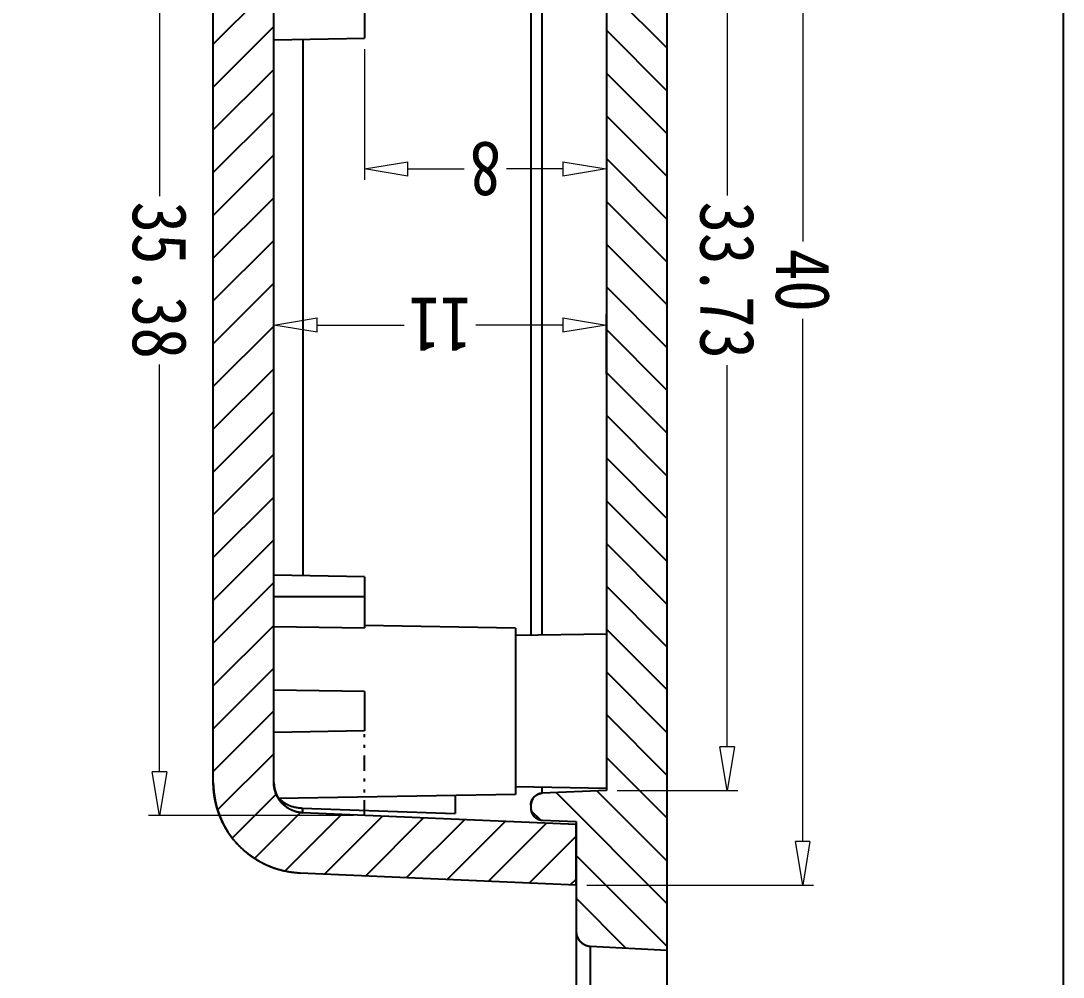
# Model space of a CAD drawing. Header units: millimetres. Extents: x 1786 to 3123, y -2632 to -1928.
# Drawn here: x 3088.73 to 3123.2, y -2601.07 to -2569.46 of the extents above; entities that cross this region are included whole.
import ezdxf

# ---------------------------------------------------------------- set-up
doc = ezdxf.new("R2010")
doc.units = ezdxf.units.MM
doc.linetypes.add('DIVIDE', pattern=[31.75, 12.7, -6.35, 0, -6.35, 0, -6.35])
doc.layers.add('dim', color=3, linetype='Continuous', lineweight=9)
doc.styles.add('FFS', font='SIMFANG.TTF', dxfattribs={"width": 0.85})
doc.dimstyles.new('YanXiu', dxfattribs={"dimtxt": 2.5, "dimasz": 2.2, "dimexe": 1, "dimexo": 0.6, "dimgap": 0.66, "dimtad": 0, "dimzin": 9, "dimdsep": 46, "dimtxsty": 'FFS', "dimblk": 'CLOSEDBLANK', "dimcen": 0, "dimclrd": 256, "dimclre": 131, "dimclrt": 42, "dimazin": 0, "dimtfac": 1, "dimtofl": 0, "dimtmove": 0, "dimatfit": 3, "dimldrblk": 'CLOSEDBLANK', "dimfxl": 1, "dimlwd": 5, "dimlwe": 5, "dimarcsym": 0})

# ---------------------------------------------------------------- blocks, each defined once
blk = doc.blocks.new('_ClosedBlank')
at = {"color": 0, "linetype": 'ByBlock', "lineweight": -2}
for p, q in [((-1, 0.167), (0, 0)), ((-1, 0.167), (-1, -0.167)), ((0, 0), (-1, -0.167))]:
    blk.add_line(p, q, dxfattribs=at)
blk = doc.blocks.new('*D192')
at = {"layer": 'Defpoints', "color": 0}
for p in [(2732.109, -2385.749), (2728.115, -2419.479), (2732.109, -2419.479)]:
    blk.add_point(p, dxfattribs=at)
at = {"layer": 'dim', "color": 131, "lineweight": 5}
for p, q in [((2731.749, -2385.749), (2727.756, -2385.749)), ((2731.749, -2419.479), (2727.756, -2419.479))]:
    blk.add_line(p, q, dxfattribs=at)
at = {"layer": 'dim', "lineweight": 5}
for p, q in [((2728.115, -2387.189), (2728.115, -2399.806)), ((2728.115, -2418.039), (2728.115, -2405.422))]:
    blk.add_line(p, q, dxfattribs=at)
at = {"layer": 'dim', "lineweight": 5, "xscale": 1.44, "yscale": 1.44, "zscale": 1.44}
for p, rotation in [((2728.115, -2385.749), 90), ((2728.115, -2419.479), 270)]:
    blk.add_blockref('_ClosedBlank', p, dxfattribs=dict(at, rotation=rotation))
at = {"layer": 'dim', "color": 42, "insert": (2728.115, -2402.614), "char_height": 1.8, "attachment_point": 5, "rotation": 90, "style": 'FFS'}
blk.add_mtext('33.73', dxfattribs=at)
blk = doc.blocks.new('*D193')
at = {"layer": 'Defpoints', "color": 0}
for p in [(2733.109, -2382.614), (2725.615, -2422.614), (2733.109, -2422.614)]:
    blk.add_point(p, dxfattribs=at)
at = {"layer": 'dim', "color": 131, "lineweight": 5}
for p, q in [((2732.749, -2382.614), (2725.256, -2382.614)), ((2732.749, -2422.614), (2725.256, -2422.614))]:
    blk.add_line(p, q, dxfattribs=at)
at = {"layer": 'dim', "lineweight": 5}
for p, q in [((2725.615, -2384.054), (2725.615, -2401.336)), ((2725.615, -2421.174), (2725.615, -2403.892))]:
    blk.add_line(p, q, dxfattribs=at)
at = {"layer": 'dim', "lineweight": 5, "xscale": 1.44, "yscale": 1.44, "zscale": 1.44}
for p, rotation in [((2725.615, -2382.614), 90), ((2725.615, -2422.614), 270)]:
    blk.add_blockref('_ClosedBlank', p, dxfattribs=dict(at, rotation=rotation))
at = {"layer": 'dim', "color": 42, "insert": (2725.615, -2402.614), "char_height": 1.8, "attachment_point": 5, "rotation": 90, "style": 'FFS'}
blk.add_mtext('40', dxfattribs=at)
blk = doc.blocks.new('*D194')
at = {"layer": 'Defpoints', "color": 0}
for p in [(2732.109, -2406.293), (2732.109, -2409.049, 0), (2740.109, -2410.614, 0)]:
    blk.add_point(p, dxfattribs=at)
at = {"layer": 'dim', "color": 131, "lineweight": 5}
for p, q in [((2732.109, -2408.689), (2732.109, -2405.933)), ((2740.109, -2410.254), (2740.109, -2405.933))]:
    blk.add_line(p, q, dxfattribs=at)
at = {"layer": 'dim', "lineweight": 5}
for p, q in [((2733.549, -2406.293), (2735.41, -2406.293)), ((2738.669, -2406.293), (2736.808, -2406.293))]:
    blk.add_line(p, q, dxfattribs=at)
at = {"layer": 'dim', "lineweight": 5, "xscale": 1.44, "yscale": 1.44, "zscale": 1.44, "rotation": 180}
blk.add_blockref('_ClosedBlank', (2732.109, -2406.293), dxfattribs=at)
at = {"layer": 'dim', "lineweight": 5, "xscale": 1.44, "yscale": 1.44, "zscale": 1.44}
blk.add_blockref('_ClosedBlank', (2740.109, -2406.293), dxfattribs=at)
at = {"layer": 'dim', "color": 42, "insert": (2736.109, -2406.293), "char_height": 1.8, "attachment_point": 5, "style": 'FFS'}
blk.add_mtext('8', dxfattribs=at)
blk = doc.blocks.new('*D195')
at = {"layer": 'Defpoints', "color": 0}
for p in [(2732.109, -2399.149, 0), (2743.109, -2400.316, 0), (2732.109, -2401.135)]:
    blk.add_point(p, dxfattribs=at)
at = {"layer": 'dim', "color": 131, "lineweight": 5}
for p, q in [((2732.109, -2399.509), (2732.109, -2401.495)), ((2743.109, -2400.676), (2743.109, -2401.495))]:
    blk.add_line(p, q, dxfattribs=at)
at = {"layer": 'dim', "lineweight": 5}
for p, q in [((2733.549, -2401.135), (2736.422, -2401.135)), ((2741.669, -2401.135), (2738.796, -2401.135))]:
    blk.add_line(p, q, dxfattribs=at)
at = {"layer": 'dim', "lineweight": 5, "xscale": 1.44, "yscale": 1.44, "zscale": 1.44, "rotation": 180}
blk.add_blockref('_ClosedBlank', (2732.109, -2401.135), dxfattribs=at)
at = {"layer": 'dim', "lineweight": 5, "xscale": 1.44, "yscale": 1.44, "zscale": 1.44}
blk.add_blockref('_ClosedBlank', (2743.109, -2401.135), dxfattribs=at)
at = {"layer": 'dim', "color": 42, "insert": (2737.609, -2401.135), "char_height": 1.8, "attachment_point": 5, "style": 'FFS'}
blk.add_mtext('11', dxfattribs=at)
blk = doc.blocks.new('*D203')
at = {"layer": 'Defpoints', "color": 0}
for p in [(2740.109, -2384.921, 0), (2746.888, -2384.921), (2740.109, -2420.306, 0)]:
    blk.add_point(p, dxfattribs=at)
at = {"layer": 'dim', "color": 131, "lineweight": 5}
for p, q in [((2740.469, -2384.921), (2747.248, -2384.921)), ((2740.469, -2420.306), (2747.248, -2420.306))]:
    blk.add_line(p, q, dxfattribs=at)
at = {"layer": 'dim', "lineweight": 5}
for p, q in [((2746.888, -2386.361), (2746.888, -2399.831)), ((2746.888, -2418.866), (2746.888, -2405.397))]:
    blk.add_line(p, q, dxfattribs=at)
at = {"layer": 'dim', "lineweight": 5, "xscale": 1.44, "yscale": 1.44, "zscale": 1.44}
for p, rotation in [((2746.888, -2384.921), 90), ((2746.888, -2420.306), 270)]:
    blk.add_blockref('_ClosedBlank', p, dxfattribs=dict(at, rotation=rotation))
at = {"layer": 'dim', "color": 42, "insert": (2746.888, -2402.614), "char_height": 1.8, "attachment_point": 5, "rotation": 90, "style": 'FFS'}
blk.add_mtext('35.38', dxfattribs=at)
blk = doc.blocks.new('*u246')
at = {"linetype": 'Continuous'}
h = blk.add_hatch(dxfattribs=at)
h.set_pattern_fill('DEFAULT__2', color=40, angle=135, style=0, pattern_type=0)
h.set_pattern_definition([(135, (507.9545, -448.0673), (-0.7071068, -0.7071068), [])])
edge = h.paths.add_edge_path()
edge.add_line((-85.442, 60.028), (-85.442, 61.428))
edge.add_spline(control_points=[(-85.442, 60.028), (-85.442, 59.766), (-85.626, 59.58), (-85.888, 59.578)], knot_values=[0, 0, 0, 0, 1, 1, 1, 1], weights=[1, 0.80679, 0.80679, 1], degree=3, periodic=0)
edge.add_line((-85.888, 59.578), (-87.937, 59.56))
edge.add_spline(control_points=[(-88.442, 60.06), (-88.442, 59.765), (-88.232, 59.558), (-87.937, 59.56)], knot_values=[0, 0, 0, 0, 1, 1, 1, 1], weights=[1, 0.802676, 0.802676, 1], degree=3, periodic=0)
edge.add_line((-88.442, 60.06), (-88.442, 62.06))
edge.add_line((-85.915, 61.928), (-88.442, 62.06))
edge.add_spline(control_points=[(-85.442, 61.428), (-85.442, 61.709), (-85.635, 61.913), (-85.915, 61.928)], knot_values=[0, 0, 0, 0, 1, 1, 1, 1], weights=[1, 0.816916, 0.816916, 1], degree=3, periodic=0)
edge = h.paths.add_edge_path()
edge.add_line((-85.442, 66.192), (-85.442, 69.812))
edge.add_spline(control_points=[(-85.442, 66.192), (-85.442, 65.911), (-85.635, 65.707), (-85.915, 65.693)], knot_values=[0, 0, 0, 0, 1, 1, 1, 1], weights=[1, 0.816916, 0.816916, 1], degree=3, periodic=0)
edge.add_line((-85.915, 65.693), (-88.442, 65.56))
edge.add_line((-88.442, 65.56), (-88.442, 109.86))
edge.add_line((-85.915, 109.728), (-88.442, 109.86))
edge.add_spline(control_points=[(-85.442, 109.228), (-85.442, 109.509), (-85.635, 109.713), (-85.915, 109.728)], knot_values=[0, 0, 0, 0, 1, 1, 1, 1], weights=[1, 0.816916, 0.816916, 1], degree=3, periodic=0)
edge.add_line((-85.442, 105.608), (-85.442, 109.228))
edge.add_line((-84.324, 105.559), (-85.442, 105.608))
edge.add_spline(control_points=[(-83.942, 105.16), (-83.942, 105.386), (-84.098, 105.55), (-84.324, 105.559)], knot_values=[0, 0, 0, 0, 1, 1, 1, 1], weights=[1, 0.814909, 0.814909, 1], degree=3, periodic=0)
edge.add_line((-83.942, 105.067), (-83.942, 105.16))
edge.add_spline(control_points=[(-83.942, 105.067), (-83.942, 104.841), (-84.098, 104.678), (-84.324, 104.668)], knot_values=[0, 0, 0, 0, 1, 1, 1, 1], weights=[1, 0.814909, 0.814909, 1], degree=3, periodic=0)
edge.add_line((-86.442, 104.575), (-84.324, 104.668))
edge.add_line((-86.442, 70.845), (-86.442, 104.575))
edge.add_line((-86.442, 70.845), (-84.324, 70.753))
edge.add_spline(control_points=[(-83.942, 70.353), (-83.942, 70.579), (-84.098, 70.743), (-84.324, 70.753)], knot_values=[0, 0, 0, 0, 1, 1, 1, 1], weights=[1, 0.814909, 0.814909, 1], degree=3, periodic=0)
edge.add_line((-83.942, 70.261), (-83.942, 70.353))
edge.add_spline(control_points=[(-83.942, 70.261), (-83.942, 70.034), (-84.098, 69.871), (-84.324, 69.861)], knot_values=[0, 0, 0, 0, 1, 1, 1, 1], weights=[1, 0.814909, 0.814909, 1], degree=3, periodic=0)
edge.add_line((-84.324, 69.861), (-85.442, 69.812))
edge = h.paths.add_edge_path()
edge.add_line((-85.442, 113.992), (-85.442, 115.392))
edge.add_spline(control_points=[(-85.442, 113.992), (-85.442, 113.711), (-85.635, 113.507), (-85.915, 113.493)], knot_values=[0, 0, 0, 0, 1, 1, 1, 1], weights=[1, 0.816916, 0.816916, 1], degree=3, periodic=0)
edge.add_line((-85.915, 113.493), (-88.442, 113.36))
edge.add_line((-88.442, 113.36), (-88.442, 115.36))
edge.add_spline(control_points=[(-88.442, 115.36), (-88.442, 115.655), (-88.232, 115.863), (-87.937, 115.86)], knot_values=[0, 0, 0, 0, 1, 1, 1, 1], weights=[1, 0.802676, 0.802676, 1], degree=3, periodic=0)
edge.add_line((-85.888, 115.842), (-87.937, 115.86))
edge.add_spline(control_points=[(-85.442, 115.392), (-85.442, 115.654), (-85.626, 115.84), (-85.888, 115.842)], knot_values=[0, 0, 0, 0, 1, 1, 1, 1], weights=[1, 0.80679, 0.80679, 1], degree=3, periodic=0)
h = blk.add_hatch(dxfattribs=at)
h.set_pattern_fill('DEFAULT__1', color=40, angle=225, style=0, pattern_type=0)
h.set_pattern_definition([(225, (507.9545, -448.0673), (0.7071068, -0.7071068), [])])
edge = h.paths.add_edge_path()
edge.add_line((-85.442, 69.712), (-85.442, 67.71))
edge.add_line((-85.442, 69.712), (-76.398, 70.107))
edge.add_spline(control_points=[(-76.398, 70.107), (-75.833, 70.132), (-75.442, 70.54), (-75.442, 71.106)], knot_values=[0, 0, 0, 0, 1, 1, 1, 1], weights=[1, 0.814909, 0.814909, 1], degree=3, periodic=0)
edge.add_line((-75.442, 104.314), (-75.442, 71.106))
edge.add_spline(control_points=[(-76.398, 105.313), (-75.833, 105.289), (-75.442, 104.88), (-75.442, 104.314)], knot_values=[0, 0, 0, 0, 1, 1, 1, 1], weights=[1, 0.814909, 0.814909, 1], degree=3, periodic=0)
edge.add_line((-85.442, 105.708), (-76.398, 105.313))
edge.add_line((-85.442, 107.71), (-85.442, 105.708))
edge.add_line((-85.442, 107.71), (-76.311, 107.312))
edge.add_spline(control_points=[(-76.311, 107.312), (-74.615, 107.237), (-73.442, 106.012), (-73.442, 104.314)], knot_values=[0, 0, 0, 0, 1, 1, 1, 1], weights=[1, 0.814909, 0.814909, 1], degree=3, periodic=0)
edge.add_line((-73.442, 104.314), (-73.442, 71.106))
edge.add_spline(control_points=[(-76.311, 68.109), (-74.615, 68.183), (-73.442, 69.409), (-73.442, 71.106)], knot_values=[0, 0, 0, 0, 1, 1, 1, 1], weights=[1, 0.814909, 0.814909, 1], degree=3, periodic=0)
edge.add_line((-85.442, 67.71), (-76.311, 68.109))
at = {"color": 7, "linetype": 'Continuous'}
for p, q in [((-88.442, 60.06, 0), (-88.442, 115.36, 0)), ((-85.442, 105.608, 0), (-85.442, 115.392, 0)), ((-85.915, 113.493, 0), (-85.915, 109.728, 0)), ((-85.915, 109.728, 0), (-88.442, 109.86, 0)), ((-85.915, 109.728, 0), (-88.442, 109.86, 0)), ((-88.442, 65.56, 0), (-88.442, 109.86, 0)), ((-85.442, 105.608, 0), (-85.442, 109.228, 0)), ((-85.442, 107.71, 0), (-76.311, 107.312, 0)), ((-85.442, 107.71, 0), (-76.311, 107.312, 0)), ((-85.442, 107.71, 0), (-85.442, 105.708, 0)), ((-85.442, 105.708, 0), (-76.398, 105.313, 0)), ((-85.442, 105.708, 0), (-76.398, 105.313, 0)), ((-84.324, 105.559, 0), (-85.442, 105.608, 0)), ((-84.324, 105.559, 0), (-85.442, 105.608, 0)), ((-83.942, 105.067, 0), (-83.942, 105.16, 0)), ((-83.942, 105.067, 0), (-83.942, 105.16, 0)), ((-81.442, 104.745, 0), (-81.442, 105.337, 0)), ((-83.442, 104.71, 0), (-75.595, 104.847, 0)), ((-86.442, 104.575, 0), (-84.324, 104.668, 0)), ((-86.442, 104.575, 0), (-84.324, 104.668, 0)), ((-86.442, 70.845, 0), (-86.442, 104.575, 0)), ((-86.442, 70.845, 0), (-86.442, 104.575, 0)), ((-86.442, 104.513, 0), (-83.442, 104.46, 0)), ((-84.324, 104.668, 0), (-84.324, 104.476, 0)), ((-83.442, 99.21, 0), (-83.442, 104.71, 0)), ((-75.442, 104.314, 0), (-75.442, 71.106, 0)), ((-75.442, 104.314, 0), (-75.442, 71.106, 0)), ((-73.442, 104.314, 0), (-73.442, 71.106, 0)), ((-73.442, 104.314, 0), (-73.442, 71.106, 0)), ((-78.442, 102.61, 0), (-75.442, 102.663, 0)), ((-78.442, 101.31, 0), (-78.442, 102.61, 0)), ((-78.442, 101.31, 0), (-75.442, 101.258, 0)), ((-86.442, 99.408, 0), (-83.442, 99.46, 0)), ((-84.324, 99.445, 0), (-84.324, 70.753, 0)), ((-83.942, 70.261, 0), (-83.942, 99.451, 0)), ((-83.442, 99.21, 0), (-78.442, 99.123, 0)), ((-75.442, 99.157, 0), (-78.442, 99.198, 0)), ((-78.442, 97.512, 0), (-78.442, 99.198, 0)), ((-75.442, 98.163, 0), (-78.442, 98.163, 0)), ((-78.442, 97.513, 0), (-75.442, 97.46, 0)), ((-76.398, 79.746, 0), (-76.398, 97.477, 0)), ((-75.442, 79.763, 0), (-78.442, 79.71, 0)), ((-78.442, 75.71, 0), (-78.442, 79.71, 0))]:
    blk.add_line(p, q, dxfattribs=at)
at = {"color": 2, "linetype": 'DIVIDE', "ltscale": 0.04}
blk.add_line((-78.442, 105.403, 0), (-78.442, 102.61, 0), dxfattribs=at)
at = {"color": 7, "linetype": 'Continuous'}
for centre, radius, start, end in [((-85.942, 109.228, 0), 0.5, 0, 87), ((-76.442, 104.314, 0), 3, 0, 87.5), ((-84.342, 105.16, 0), 0.4, 0, 87.5), ((-76.442, 104.314, 0), 1, 0, 87.5), ((-84.342, 105.067, 0), 0.4, 272.5, 0), ((-76.2, 104.328, 0), 0.771, 42.3166, 47.1486)]:
    blk.add_arc(centre, radius, start, end, dxfattribs=at)
blk.add_ellipse((-104.087, 105.021, 0), major_axis=(-85.935, 2.692), ratio=0.012354, start_param=-1.898647, end_param=-1.837072, dxfattribs=at)
for points, start_tangent, end_tangent in [([(-85.442, 109.228, 0), (-85.442, 109.234, 0), (-85.442, 109.239, 0), (-85.442, 109.245, 0), (-85.442, 109.25, 0), (-85.442, 109.256, 0), (-85.443, 109.261, 0), (-85.443, 109.267, 0), (-85.444, 109.272, 0), (-85.444, 109.278, 0), (-85.445, 109.283, 0), (-85.445, 109.289, 0), (-85.446, 109.294, 0), (-85.447, 109.3, 0), (-85.448, 109.306, 0), (-85.449, 109.311, 0), (-85.449, 109.317, 0), (-85.451, 109.323, 0), (-85.452, 109.328, 0), (-85.453, 109.334, 0), (-85.454, 109.339, 0), (-85.455, 109.345, 0), (-85.457, 109.351, 0), (-85.458, 109.356, 0), (-85.46, 109.362, 0), (-85.461, 109.368, 0), (-85.463, 109.373, 0), (-85.465, 109.379, 0), (-85.467, 109.385, 0), (-85.469, 109.39, 0), (-85.47, 109.396, 0), (-85.473, 109.402, 0), (-85.475, 109.407, 0), (-85.477, 109.413, 0), (-85.479, 109.418, 0), (-85.481, 109.424, 0), (-85.484, 109.429, 0), (-85.486, 109.435, 0), (-85.489, 109.44, 0), (-85.491, 109.446, 0), (-85.494, 109.451, 0), (-85.497, 109.457, 0), (-85.5, 109.462, 0), (-85.503, 109.468, 0), (-85.506, 109.473, 0), (-85.509, 109.478, 0), (-85.512, 109.484, 0), (-85.515, 109.489, 0), (-85.518, 109.494, 0), (-85.521, 109.499, 0), (-85.525, 109.505, 0), (-85.528, 109.51, 0), (-85.532, 109.515, 0), (-85.535, 109.52, 0), (-85.539, 109.525, 0), (-85.543, 109.53, 0), (-85.546, 109.535, 0), (-85.55, 109.54, 0), (-85.554, 109.545, 0), (-85.558, 109.549, 0), (-85.562, 109.554, 0), (-85.566, 109.559, 0), (-85.57, 109.564, 0), (-85.575, 109.568, 0), (-85.579, 109.573, 0), (-85.583, 109.577, 0), (-85.588, 109.582, 0), (-85.592, 109.586, 0), (-85.597, 109.59, 0), (-85.601, 109.595, 0), (-85.606, 109.599, 0), (-85.61, 109.603, 0), (-85.615, 109.607, 0), (-85.62, 109.611, 0), (-85.624, 109.615, 0), (-85.629, 109.619, 0), (-85.634, 109.623, 0), (-85.639, 109.627, 0), (-85.644, 109.63, 0), (-85.649, 109.634, 0), (-85.654, 109.638, 0), (-85.659, 109.641, 0), (-85.664, 109.644, 0), (-85.669, 109.648, 0), (-85.675, 109.651, 0), (-85.68, 109.654, 0), (-85.685, 109.658, 0), (-85.69, 109.661, 0), (-85.696, 109.664, 0), (-85.701, 109.667, 0), (-85.706, 109.67, 0), (-85.712, 109.672, 0), (-85.717, 109.675, 0), (-85.722, 109.678, 0), (-85.728, 109.68, 0), (-85.733, 109.683, 0), (-85.739, 109.685, 0), (-85.744, 109.688, 0), (-85.75, 109.69, 0), (-85.755, 109.692, 0), (-85.761, 109.695, 0), (-85.766, 109.697, 0), (-85.772, 109.699, 0), (-85.777, 109.701, 0), (-85.783, 109.703, 0), (-85.789, 109.704, 0), (-85.794, 109.706, 0), (-85.8, 109.708, 0), (-85.805, 109.71, 0), (-85.811, 109.711, 0), (-85.816, 109.713, 0), (-85.822, 109.714, 0), (-85.828, 109.715, 0), (-85.833, 109.717, 0), (-85.839, 109.718, 0), (-85.844, 109.719, 0), (-85.85, 109.72, 0), (-85.855, 109.721, 0), (-85.861, 109.722, 0), (-85.866, 109.723, 0), (-85.872, 109.724, 0), (-85.877, 109.724, 0), (-85.883, 109.725, 0), (-85.888, 109.726, 0), (-85.894, 109.726, 0), (-85.899, 109.727, 0), (-85.905, 109.727, 0), (-85.91, 109.727, 0), (-85.915, 109.728, 0)], (0, 1), (-0.99863, 0.052336)), ([(-76.311, 107.312, 0), (-76.278, 107.31, 0), (-76.246, 107.308, 0), (-76.213, 107.306, 0), (-76.18, 107.303, 0), (-76.147, 107.3, 0), (-76.114, 107.296, 0), (-76.081, 107.293, 0), (-76.048, 107.288, 0), (-76.015, 107.284, 0), (-75.982, 107.279, 0), (-75.948, 107.274, 0), (-75.915, 107.268, 0), (-75.881, 107.262, 0), (-75.848, 107.255, 0), (-75.814, 107.248, 0), (-75.78, 107.241, 0), (-75.747, 107.233, 0), (-75.713, 107.225, 0), (-75.679, 107.216, 0), (-75.646, 107.207, 0), (-75.612, 107.197, 0), (-75.578, 107.187, 0), (-75.544, 107.177, 0), (-75.511, 107.166, 0), (-75.477, 107.155, 0), (-75.443, 107.143, 0), (-75.41, 107.131, 0), (-75.376, 107.119, 0), (-75.343, 107.106, 0), (-75.31, 107.093, 0), (-75.276, 107.079, 0), (-75.243, 107.065, 0), (-75.21, 107.05, 0), (-75.177, 107.035, 0), (-75.144, 107.019, 0), (-75.111, 107.003, 0), (-75.079, 106.987, 0), (-75.046, 106.97, 0), (-75.014, 106.953, 0), (-74.981, 106.935, 0), (-74.949, 106.917, 0), (-74.917, 106.898, 0), (-74.886, 106.879, 0), (-74.854, 106.86, 0), (-74.823, 106.84, 0), (-74.792, 106.82, 0), (-74.761, 106.799, 0), (-74.73, 106.778, 0), (-74.7, 106.757, 0), (-74.669, 106.735, 0), (-74.639, 106.713, 0), (-74.61, 106.69, 0), (-74.58, 106.667, 0), (-74.551, 106.643, 0), (-74.522, 106.62, 0), (-74.493, 106.595, 0), (-74.465, 106.571, 0), (-74.437, 106.546, 0), (-74.409, 106.521, 0), (-74.381, 106.495, 0), (-74.354, 106.469, 0), (-74.327, 106.443, 0), (-74.301, 106.416, 0), (-74.275, 106.389, 0), (-74.249, 106.362, 0), (-74.223, 106.334, 0), (-74.198, 106.306, 0), (-74.173, 106.278, 0), (-74.149, 106.249, 0), (-74.125, 106.22, 0), (-74.101, 106.191, 0), (-74.078, 106.162, 0), (-74.055, 106.132, 0), (-74.032, 106.102, 0), (-74.01, 106.072, 0), (-73.988, 106.041, 0), (-73.967, 106.01, 0), (-73.946, 105.979, 0), (-73.926, 105.948, 0), (-73.905, 105.917, 0), (-73.886, 105.885, 0), (-73.866, 105.853, 0), (-73.848, 105.821, 0), (-73.829, 105.789, 0), (-73.811, 105.757, 0), (-73.794, 105.724, 0), (-73.776, 105.692, 0), (-73.76, 105.659, 0), (-73.743, 105.626, 0), (-73.728, 105.593, 0), (-73.712, 105.56, 0), (-73.697, 105.526, 0), (-73.683, 105.493, 0), (-73.669, 105.459, 0), (-73.655, 105.426, 0), (-73.642, 105.392, 0), (-73.629, 105.358, 0), (-73.617, 105.324, 0), (-73.605, 105.29, 0), (-73.593, 105.256, 0), (-73.582, 105.222, 0), (-73.572, 105.188, 0), (-73.562, 105.154, 0), (-73.552, 105.12, 0), (-73.543, 105.086, 0), (-73.534, 105.052, 0), (-73.525, 105.018, 0), (-73.517, 104.984, 0), (-73.51, 104.949, 0), (-73.502, 104.915, 0), (-73.496, 104.881, 0), (-73.489, 104.847, 0), (-73.483, 104.813, 0), (-73.478, 104.78, 0), (-73.473, 104.746, 0), (-73.468, 104.712, 0), (-73.464, 104.678, 0), (-73.46, 104.645, 0), (-73.456, 104.611, 0), (-73.453, 104.578, 0), (-73.45, 104.544, 0), (-73.448, 104.511, 0), (-73.446, 104.478, 0), (-73.444, 104.445, 0), (-73.443, 104.412, 0), (-73.442, 104.379, 0), (-73.442, 104.347, 0), (-73.442, 104.314, 0)], (0.999048, -0.043619), (0, -1)), ([(-83.942, 105.16, 0), (-83.942, 105.164, 0), (-83.942, 105.168, 0), (-83.942, 105.173, 0), (-83.942, 105.177, 0), (-83.942, 105.182, 0), (-83.942, 105.186, 0), (-83.943, 105.19, 0), (-83.943, 105.195, 0), (-83.944, 105.199, 0), (-83.944, 105.204, 0), (-83.945, 105.208, 0), (-83.945, 105.213, 0), (-83.946, 105.217, 0), (-83.946, 105.222, 0), (-83.947, 105.226, 0), (-83.948, 105.231, 0), (-83.949, 105.235, 0), (-83.95, 105.24, 0), (-83.951, 105.244, 0), (-83.952, 105.249, 0), (-83.953, 105.254, 0), (-83.954, 105.258, 0), (-83.955, 105.263, 0), (-83.956, 105.267, 0), (-83.958, 105.272, 0), (-83.959, 105.276, 0), (-83.96, 105.281, 0), (-83.962, 105.285, 0), (-83.963, 105.29, 0), (-83.965, 105.294, 0), (-83.967, 105.299, 0), (-83.968, 105.303, 0), (-83.97, 105.308, 0), (-83.972, 105.312, 0), (-83.974, 105.317, 0), (-83.976, 105.321, 0), (-83.978, 105.326, 0), (-83.98, 105.33, 0), (-83.982, 105.335, 0), (-83.984, 105.339, 0), (-83.986, 105.343, 0), (-83.989, 105.348, 0), (-83.991, 105.352, 0), (-83.993, 105.356, 0), (-83.996, 105.361, 0), (-83.998, 105.365, 0), (-84.001, 105.369, 0), (-84.003, 105.373, 0), (-84.006, 105.378, 0), (-84.009, 105.382, 0), (-84.012, 105.386, 0), (-84.015, 105.39, 0), (-84.017, 105.394, 0), (-84.02, 105.398, 0), (-84.023, 105.402, 0), (-84.026, 105.406, 0), (-84.03, 105.41, 0), (-84.033, 105.414, 0), (-84.036, 105.418, 0), (-84.039, 105.422, 0), (-84.042, 105.425, 0), (-84.046, 105.429, 0), (-84.049, 105.433, 0), (-84.053, 105.436, 0), (-84.056, 105.44, 0), (-84.06, 105.444, 0), (-84.063, 105.447, 0), (-84.067, 105.451, 0), (-84.071, 105.454, 0), (-84.074, 105.457, 0), (-84.078, 105.461, 0), (-84.082, 105.464, 0), (-84.086, 105.467, 0), (-84.09, 105.47, 0), (-84.093, 105.473, 0), (-84.097, 105.477, 0), (-84.101, 105.48, 0), (-84.105, 105.483, 0), (-84.109, 105.485, 0), (-84.113, 105.488, 0), (-84.118, 105.491, 0), (-84.122, 105.494, 0), (-84.126, 105.497, 0), (-84.13, 105.499, 0), (-84.134, 105.502, 0), (-84.138, 105.504, 0), (-84.143, 105.507, 0), (-84.147, 105.509, 0), (-84.151, 105.512, 0), (-84.156, 105.514, 0), (-84.16, 105.516, 0), (-84.164, 105.518, 0), (-84.169, 105.52, 0), (-84.173, 105.522, 0), (-84.177, 105.525, 0), (-84.182, 105.526, 0), (-84.186, 105.528, 0), (-84.191, 105.53, 0), (-84.195, 105.532, 0), (-84.2, 105.534, 0), (-84.204, 105.535, 0), (-84.209, 105.537, 0), (-84.213, 105.539, 0), (-84.218, 105.54, 0), (-84.222, 105.541, 0), (-84.226, 105.543, 0), (-84.231, 105.544, 0), (-84.235, 105.545, 0), (-84.24, 105.547, 0), (-84.244, 105.548, 0), (-84.249, 105.549, 0), (-84.253, 105.55, 0), (-84.258, 105.551, 0), (-84.262, 105.552, 0), (-84.267, 105.553, 0), (-84.271, 105.554, 0), (-84.276, 105.554, 0), (-84.28, 105.555, 0), (-84.285, 105.556, 0), (-84.289, 105.556, 0), (-84.294, 105.557, 0), (-84.298, 105.557, 0), (-84.302, 105.558, 0), (-84.307, 105.558, 0), (-84.311, 105.559, 0), (-84.316, 105.559, 0), (-84.32, 105.559, 0), (-84.324, 105.559, 0)], (0, 1), (-0.999048, 0.043619)), ([(-76.383, 105.159, 0), (-76.387, 105.244, 0), (-76.392, 105.296, 0), (-76.398, 105.313, 0)], (-0.029952, 0.999551), (-0.998987, 0.045003)), ([(-76.398, 105.313, 0), (-76.387, 105.313, 0), (-76.376, 105.312, 0), (-76.365, 105.311, 0), (-76.355, 105.311, 0), (-76.344, 105.31, 0), (-76.333, 105.308, 0), (-76.322, 105.307, 0), (-76.31, 105.306, 0), (-76.299, 105.304, 0), (-76.288, 105.303, 0), (-76.277, 105.301, 0), (-76.266, 105.299, 0), (-76.255, 105.297, 0), (-76.244, 105.295, 0), (-76.232, 105.292, 0), (-76.221, 105.29, 0), (-76.21, 105.287, 0), (-76.199, 105.284, 0), (-76.188, 105.282, 0), (-76.176, 105.279, 0), (-76.165, 105.275, 0), (-76.154, 105.272, 0), (-76.143, 105.269, 0), (-76.131, 105.265, 0), (-76.12, 105.261, 0), (-76.109, 105.257, 0), (-76.098, 105.253, 0), (-76.087, 105.249, 0), (-76.075, 105.245, 0), (-76.064, 105.24, 0), (-76.053, 105.236, 0), (-76.042, 105.231, 0), (-76.031, 105.226, 0), (-76.02, 105.221, 0), (-76.009, 105.216, 0), (-75.998, 105.211, 0), (-75.987, 105.205, 0), (-75.976, 105.2, 0), (-75.966, 105.194, 0), (-75.955, 105.188, 0), (-75.944, 105.182, 0), (-75.934, 105.176, 0), (-75.923, 105.169, 0), (-75.912, 105.163, 0), (-75.902, 105.156, 0), (-75.892, 105.15, 0), (-75.881, 105.143, 0), (-75.871, 105.136, 0), (-75.861, 105.129, 0), (-75.851, 105.121, 0), (-75.841, 105.114, 0), (-75.831, 105.106, 0), (-75.821, 105.099, 0), (-75.811, 105.091, 0), (-75.802, 105.083, 0), (-75.792, 105.075, 0), (-75.783, 105.067, 0), (-75.773, 105.058, 0), (-75.764, 105.05, 0), (-75.755, 105.041, 0), (-75.746, 105.033, 0), (-75.737, 105.024, 0), (-75.728, 105.015, 0), (-75.719, 105.006, 0), (-75.711, 104.997, 0), (-75.702, 104.988, 0), (-75.694, 104.978, 0), (-75.685, 104.969, 0), (-75.677, 104.959, 0), (-75.669, 104.95, 0), (-75.661, 104.94, 0), (-75.654, 104.93, 0), (-75.646, 104.92, 0), (-75.638, 104.91, 0), (-75.631, 104.9, 0), (-75.624, 104.89, 0), (-75.617, 104.88, 0), (-75.61, 104.869, 0), (-75.603, 104.859, 0), (-75.596, 104.849, 0), (-75.59, 104.838, 0), (-75.583, 104.827, 0), (-75.577, 104.817, 0), (-75.571, 104.806, 0), (-75.565, 104.795, 0), (-75.559, 104.784, 0), (-75.553, 104.773, 0), (-75.548, 104.763, 0), (-75.542, 104.752, 0), (-75.537, 104.741, 0), (-75.532, 104.729, 0), (-75.527, 104.718, 0), (-75.522, 104.707, 0), (-75.517, 104.696, 0), (-75.513, 104.685, 0), (-75.508, 104.674, 0), (-75.504, 104.662, 0), (-75.5, 104.651, 0), (-75.496, 104.64, 0), (-75.492, 104.628, 0), (-75.489, 104.617, 0), (-75.485, 104.606, 0), (-75.482, 104.594, 0), (-75.478, 104.583, 0), (-75.475, 104.572, 0), (-75.472, 104.56, 0), (-75.469, 104.549, 0), (-75.467, 104.537, 0), (-75.464, 104.526, 0), (-75.462, 104.515, 0), (-75.46, 104.503, 0), (-75.458, 104.492, 0), (-75.456, 104.481, 0), (-75.454, 104.469, 0), (-75.452, 104.458, 0), (-75.45, 104.447, 0), (-75.449, 104.436, 0), (-75.448, 104.424, 0), (-75.447, 104.413, 0), (-75.445, 104.402, 0), (-75.445, 104.391, 0), (-75.444, 104.38, 0), (-75.443, 104.369, 0), (-75.443, 104.358, 0), (-75.442, 104.347, 0), (-75.442, 104.336, 0), (-75.442, 104.325, 0), (-75.442, 104.314, 0)], (0.999048, -0.043619), (0, -1)), ([(-75.676, 104.893, 0), (-75.745, 104.951, 0), (-75.824, 105.004, 0), (-75.915, 105.052, 0), (-76.021, 105.094, 0), (-76.139, 105.127, 0), (-76.262, 105.149, 0), (-76.383, 105.159, 0)], (-0.732834, 0.680407), (-0.999369, 0.035507)), ([(-83.942, 105.067, 0), (-83.942, 105.063, 0), (-83.942, 105.059, 0), (-83.942, 105.054, 0), (-83.942, 105.05, 0), (-83.942, 105.046, 0), (-83.942, 105.041, 0), (-83.943, 105.037, 0), (-83.943, 105.032, 0), (-83.944, 105.028, 0), (-83.944, 105.023, 0), (-83.945, 105.019, 0), (-83.945, 105.014, 0), (-83.946, 105.01, 0), (-83.946, 105.005, 0), (-83.947, 105.001, 0), (-83.948, 104.996, 0), (-83.949, 104.992, 0), (-83.95, 104.987, 0), (-83.951, 104.983, 0), (-83.952, 104.978, 0), (-83.953, 104.974, 0), (-83.954, 104.969, 0), (-83.955, 104.964, 0), (-83.956, 104.96, 0), (-83.958, 104.955, 0), (-83.959, 104.951, 0), (-83.96, 104.946, 0), (-83.962, 104.942, 0), (-83.963, 104.937, 0), (-83.965, 104.933, 0), (-83.967, 104.928, 0), (-83.968, 104.924, 0), (-83.97, 104.919, 0), (-83.972, 104.915, 0), (-83.974, 104.91, 0), (-83.976, 104.906, 0), (-83.978, 104.901, 0), (-83.98, 104.897, 0), (-83.982, 104.892, 0), (-83.984, 104.888, 0), (-83.986, 104.884, 0), (-83.989, 104.879, 0), (-83.991, 104.875, 0), (-83.993, 104.871, 0), (-83.996, 104.866, 0), (-83.998, 104.862, 0), (-84.001, 104.858, 0), (-84.003, 104.854, 0), (-84.006, 104.849, 0), (-84.009, 104.845, 0), (-84.012, 104.841, 0), (-84.015, 104.837, 0), (-84.017, 104.833, 0), (-84.02, 104.829, 0), (-84.023, 104.825, 0), (-84.026, 104.821, 0), (-84.03, 104.817, 0), (-84.033, 104.813, 0), (-84.036, 104.809, 0), (-84.039, 104.806, 0), (-84.042, 104.802, 0), (-84.046, 104.798, 0), (-84.049, 104.794, 0), (-84.053, 104.791, 0), (-84.056, 104.787, 0), (-84.06, 104.784, 0), (-84.063, 104.78, 0), (-84.067, 104.777, 0), (-84.071, 104.773, 0), (-84.074, 104.77, 0), (-84.078, 104.766, 0), (-84.082, 104.763, 0), (-84.086, 104.76, 0), (-84.09, 104.757, 0), (-84.093, 104.754, 0), (-84.097, 104.751, 0), (-84.101, 104.748, 0), (-84.105, 104.745, 0), (-84.109, 104.742, 0), (-84.113, 104.739, 0), (-84.118, 104.736, 0), (-84.122, 104.733, 0), (-84.126, 104.731, 0), (-84.13, 104.728, 0), (-84.134, 104.725, 0), (-84.138, 104.723, 0), (-84.143, 104.72, 0), (-84.147, 104.718, 0), (-84.151, 104.716, 0), (-84.156, 104.713, 0), (-84.16, 104.711, 0), (-84.164, 104.709, 0), (-84.169, 104.707, 0), (-84.173, 104.705, 0), (-84.177, 104.703, 0), (-84.182, 104.701, 0), (-84.186, 104.699, 0), (-84.191, 104.697, 0), (-84.195, 104.695, 0), (-84.2, 104.693, 0), (-84.204, 104.692, 0), (-84.209, 104.69, 0), (-84.213, 104.689, 0), (-84.218, 104.687, 0), (-84.222, 104.686, 0), (-84.226, 104.684, 0), (-84.231, 104.683, 0), (-84.235, 104.682, 0), (-84.24, 104.68, 0), (-84.244, 104.679, 0), (-84.249, 104.678, 0), (-84.253, 104.677, 0), (-84.258, 104.676, 0), (-84.262, 104.675, 0), (-84.267, 104.674, 0), (-84.271, 104.674, 0), (-84.276, 104.673, 0), (-84.28, 104.672, 0), (-84.285, 104.671, 0), (-84.289, 104.671, 0), (-84.294, 104.67, 0), (-84.298, 104.67, 0), (-84.302, 104.669, 0), (-84.307, 104.669, 0), (-84.311, 104.669, 0), (-84.316, 104.668, 0), (-84.32, 104.668, 0), (-84.324, 104.668, 0)], (0, -1), (-0.999048, -0.043619))]:
    blk.add_spline(points, degree=3, dxfattribs=dict(at, start_tangent=start_tangent, end_tangent=end_tangent))
at = {"layer": 'Defpoints', "color": 2}
blk.add_lwpolyline([(-101.551, 142.025), (101.551, 142.025), (101.551, 0), (-101.551, 0)], close=True, dxfattribs=at)
at = {"layer": 'dim'}
for base, p1, p2, picture, middle, set_off in [((-92.935, 67.71, 0), (-85.442, 107.71, 0), (-85.442, 67.71, 0), '*D193', (-92.935, 87.71, 0), (-2818.55, 2490.324)), ((-71.66262, 105.40265), (-78.44162, 70.0177, 0), (-78.44162, 105.40265, 0), '*D203', (-71.66262, 87.71017), (-2818.55048, 2490.32401)), ((-90.435, 70.845, 0), (-86.442, 104.575, 0), (-86.442, 70.845, 0), '*D192', (-90.435, 87.71, 0), (-2818.55, 2490.324))]:
    dim = blk.add_linear_dim(base=base, p1=p1, p2=p2, angle=90, dimstyle='YanXiu', override={"dimtxt": 1.8, "dimasz": 1.44, "dimexe": 0.35982, "dimexo": 0.35982, "dimgap": 0.35982, "dimzin": 8}, dxfattribs=at)
    dim.commit()
    dim.dimension.update_dxf_attribs({"geometry": picture, "text_midpoint": middle, "insert": set_off})
for base, p1, p2, picture, middle in [((-86.442, 89.189), (-75.442, 90.008, 0), (-86.442, 91.175, 0), '*D195', (-80.942, 89.189)), ((-86.442, 84.031), (-78.442, 79.71, 0), (-86.442, 81.275, 0), '*D194', (-82.442, 84.031))]:
    dim = blk.add_linear_dim(base=base, p1=p1, p2=p2, dimstyle='YanXiu', override={"dimtxt": 1.8, "dimasz": 1.44, "dimexe": 0.35982, "dimexo": 0.35982, "dimgap": 0.35982, "dimzin": 8}, dxfattribs=at)
    dim.commit()
    dim.dimension.update_dxf_attribs({"geometry": picture, "text_midpoint": middle, "insert": (-2818.55, 2490.324)})

msp = doc.modelspace()

# ---------------------------------------------------------------- block references
at = {"rotation": 180}
msp.add_blockref('*u246', (3021.652, -2490.324, 0), dxfattribs=at)

doc.saveas('drawing.dxf')
